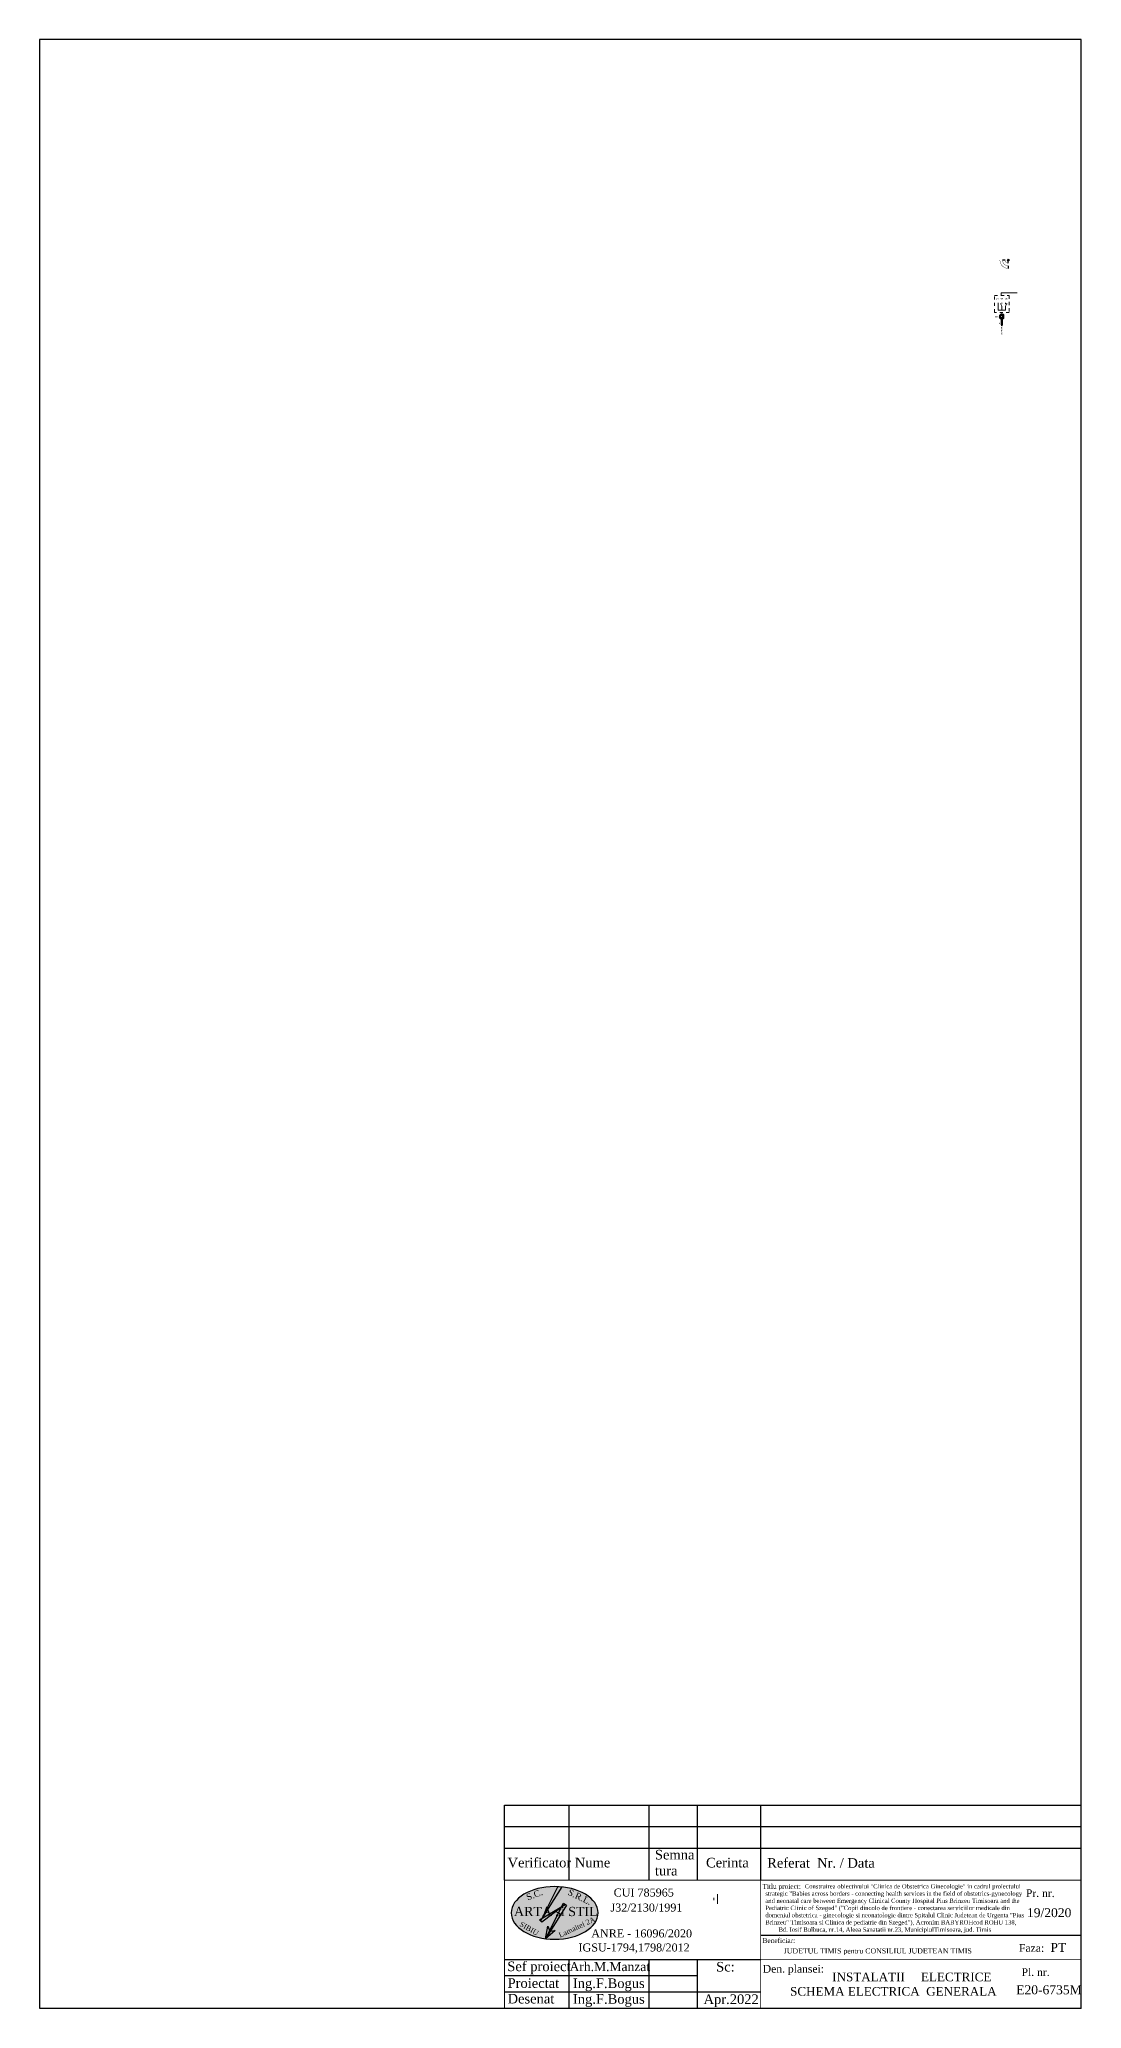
# Model space of a CAD drawing. Extents: x -12085 to 47, y -14993 to 123352.
# Drawn here: x -11979.8 to -11947.3, y -14794.2 to -14732.7 of the extents above; entities that cross this region are included whole.
import ezdxf
from ezdxf.enums import TextEntityAlignment as Align

# ---------------------------------------------------------------- set-up
doc = ezdxf.new("R2010")
doc.units = 0
doc.header["$MEASUREMENT"] = 0
for name, pattern in [('DOT', [0.25, 0, -0.25]), ('Epais', [0]), ('Fin', [0]), ('Moyen', [0]), ('Point', [8, 1, -1, 1, -1, 1, -1, 1, -1])]:
    doc.linetypes.add(name, pattern=pattern)
doc.layers.get('0').update_dxf_attribs({"linetype": 'CONTINUOUS'})
for name, color, linetype in [('A', 1, 'CONTINUOUS'), ('B', 1, 'CONTINUOUS'), ('ELECTRICAL', 7, 'CONTINUOUS'), ('Texte', 7, 'CONTINUOUS'), ('Z _ layout _ CARTUS', 7, 'CONTINUOUS')]:
    doc.layers.add(name, color=color, linetype=linetype)
for name, color, linetype, lineweight in [('Circuite', 7, 'CONTINUOUS', 25), ('delimitari', 210, 'DOT', 15), ('e-note_electrice mici', 250, 'CONTINUOUS', 15), ('ech_carcasa', 201, 'CONTINUOUS', 13)]:
    doc.layers.add(name, color=color, linetype=linetype, lineweight=lineweight)
doc.layers.add('Object_Pen_No__90', color=7, linetype='CONTINUOUS', lineweight=20, true_color=0xff4a04)
doc.layers.add('Slab_Pen_No__111', color=7, linetype='CONTINUOUS', lineweight=5, true_color=0x9e9e9e)
doc.styles.add('Arial', font='arial.ttf')
doc.styles.add('GENERATED_STYLE_1', font='arial.ttf')
doc.styles.add('GENERATED_STYLE_2', font='arial.ttf')

# ---------------------------------------------------------------- blocks, each defined once
blk = doc.blocks.new('K41C0N_K03_0_5_1')
at = {"layer": 'A', "color": 0, "linetype": 'ByBlock', "lineweight": -2}
for p, q in [((0, 0), (0, -1.2)), ((0, -8.8), (-3.8, -1.2)), ((0, -10), (0, -8.8))]:
    blk.add_line(p, q, dxfattribs=at)
at = {"layer": 'A', "color": 80, "linetype": 'Fin', "lineweight": 15, "style": 'Arial', "width": 0.92}
for tag, p in [('$FUNCTION', (-5, 3.7)), ('$LOCATION', (-5, 0)), ('$REPETIQ', (-5, -4.5))]:
    blk.add_attdef(tag, text='', height=2.99, dxfattribs=at).set_placement(p, align=Align.MIDDLE_RIGHT)
at = {"layer": 'A', "color": 10, "linetype": 'Fin', "lineweight": 15, "style": 'Arial', "width": 0.92}
for tag, p in [('$CP:1', (1.2, 1.5)), ('$CP:2', (1.2, -10.8))]:
    blk.add_attdef(tag, text='', height=2.16, dxfattribs=at).set_placement(p, align=Align.MIDDLE_LEFT)
blk.add_attdef('$POS_CROREF_1', text='', height=2.33, dxfattribs=at).set_placement((-5, -8.8), align=Align.MIDDLE_RIGHT)
at = {"layer": 'A', "color": 130, "linetype": 'Fin', "lineweight": 15, "style": 'Arial', "width": 0.69}
for tag, p in [('COMMENT1', (6.2, -2.8)), ('COMMENT2', (6.2, -6.5))]:
    blk.add_attdef(tag, text='', height=2.66, dxfattribs=at).set_placement(p, align=Align.MIDDLE_LEFT)
blk = doc.blocks.new('K42C0N_K03_0_5_1')
at = {"layer": 'A', "color": 0, "linetype": 'ByBlock', "lineweight": -2}
for p, q in [((0, 0), (0, -2.5)), ((0, -8.8), (3.7, -1.2)), ((0, -2.5), (4.5, -2.5)), ((0, -10), (0, -8.8))]:
    blk.add_line(p, q, dxfattribs=at)
at = {"layer": 'A', "color": 80, "linetype": 'Fin', "lineweight": 15, "style": 'Arial', "width": 0.92}
for tag, p in [('$FUNCTION', (-5, 3.7)), ('$LOCATION', (-5, 0)), ('$REPETIQ', (-5, -4.5))]:
    blk.add_attdef(tag, text='', height=2.99, dxfattribs=at).set_placement(p, align=Align.MIDDLE_RIGHT)
at = {"layer": 'A', "color": 10, "linetype": 'Fin', "lineweight": 15, "style": 'Arial', "width": 0.92}
for tag, p in [('$CP:1', (1.2, 1.5)), ('$CP:2', (1.2, -10.8))]:
    blk.add_attdef(tag, text='', height=2.16, dxfattribs=at).set_placement(p, align=Align.MIDDLE_LEFT)
blk.add_attdef('$POS_CROREF_1', text='', height=2.33, dxfattribs=at).set_placement((-5, -8.8), align=Align.MIDDLE_RIGHT)
at = {"layer": 'A', "color": 130, "linetype": 'Fin', "lineweight": 15, "style": 'Arial', "width": 0.69}
for tag, p in [('COMMENT1', (6.2, -2.5)), ('COMMENT2', (6.2, -6.5))]:
    blk.add_attdef(tag, text='', height=2.66, dxfattribs=at).set_placement(p, align=Align.MIDDLE_LEFT)
blk = doc.blocks.new('0SE0102_0SE01_0_5_1')
at = {"layer": 'A', "color": 130, "linetype": 'Moyen', "lineweight": 25}
blk.add_line((0, 0), (0, -0.6), dxfattribs=at)
blk.add_lwpolyline([(0, -3), (1.2, 0), (0, -0.6), (-1.2, 0), (0, -3)], dxfattribs=at)
at = {"layer": 'A', "color": 130, "linetype": 'Fin', "lineweight": 15, "style": 'Arial', "width": 0.92}
for tag, p in [('$CONNECTION_VOLTAGE', (-3, 15)), ('$CON_GAUGE', (2.5, 15)), ('$SIG_NUM', (-3, 2.5))]:
    blk.add_attdef(tag, text='', height=2.33, rotation=90, dxfattribs=at).set_placement(p, align=Align.MIDDLE_LEFT)
at = {"layer": 'A', "color": 80, "linetype": 'Fin', "lineweight": 15, "style": 'Arial', "width": 0.92}
blk.add_attdef('$:[RA]', text='', height=1.99, rotation=90, dxfattribs=at).set_placement((-4, -3), align=Align.MIDDLE_LEFT)
blk.add_attdef('$TAG', text='', height=2.66, rotation=90, dxfattribs=at).set_placement((-0.5, -4.5), align=Align.MIDDLE_RIGHT)
at = {"layer": 'A', "color": 10, "linetype": 'Fin', "lineweight": 15, "style": 'Arial', "width": 0.92}
for tag, height, p in [('$POS_CROREF_1', 2.16, (-0.5, -4.5)), ('$WD:ATRT:W1', 2.33, (3, -4.5))]:
    blk.add_attdef(tag, text='', height=height, rotation=90, dxfattribs=at).set_placement(p, align=Align.MIDDLE_RIGHT)
blk = doc.blocks.new('OF_SD')
at = {"layer": 'B', "color": 80, "linetype": 'Point', "lineweight": 20}
blk.add_line((0, -9.8), (0, -8.6), dxfattribs=at)
at = {"layer": 'B', "color": 253, "linetype": 'Epais', "lineweight": 60}
blk.add_line((0, -11.6), (0, -14.6), dxfattribs=at)
blk.add_lwpolyline([(-0.8, -9.8), (0.7, -9.8), (0.7, -11.6), (-0.8, -11.6), (-0.8, -9.8)], dxfattribs=at)
at = {"layer": 'delimitari'}
blk.add_lwpolyline([(-3.8, 0), (3.8, 0), (3.8, -8.6), (-3.8, -8.6), (-3.8, 0)], dxfattribs=at)
at = {"layer": 'e-note_electrice mici'}
for points in [[(-1.9, -3.8), (-1.9, -3.8), (-1.9, -7.5), (-1.9, -7.5), (-1.9, -3.8)], [(-1.9, -7.5), (1.9, -7.5), (1.9, -7.5), (-1.9, -7.5), (-1.9, -7.5)], [(0, -5.6), (0, -5.6), (0, -7.5), (0, -7.5), (0, -5.6)], [(1.9, -5.6), (1.9, -5.6), (1.9, -7.5), (1.9, -7.5), (1.9, -5.6)]]:
    blk.add_lwpolyline(points, dxfattribs=at)
at = {"layer": 'e-note_electrice mici', "xscale": 0.1875, "yscale": 0.1875, "zscale": 0.375}
for name, p in [('K41C0N_K03_0_5_1', (0, -3.8)), ('K42C0N_K03_0_5_1', (1.9, -3.8))]:
    blk.add_blockref(name, p, dxfattribs=at)
at = {"layer": 'e-note_electrice mici'}
ref = blk.add_blockref('0SE0102_0SE01_0_5_1', (0, -14.6), dxfattribs=dict(at, xscale=0.3, yscale=0.3, zscale=0.3))
ref.add_attrib('$:[RA]', 'Ti24', dxfattribs={"layer": 'B', "color": 80, "linetype": 'Fin', "lineweight": 15, "height": 0.598, "rotation": 90, "style": 'Arial', "width": 0.92}).set_placement((-1.2, -15.5), align=Align.MIDDLE_LEFT)
ref.add_attrib('$REFTEAB00000', 'ACT9 SM', dxfattribs={"layer": 'B', "color": 10, "linetype": 'Fin', "lineweight": 15, "height": 0.648, "rotation": 90, "style": 'Arial', "width": 0.92}).set_placement((-0.1, -16), align=Align.MIDDLE_RIGHT)
at = {"layer": 'e-note_electrice mici', "style": 'Arial', "width": 0.92}
for s, height, p in [('24V', 0.623, (-2.2, -1.6)), ('OF', 0.623, (0, -1.6)), ('SD', 0.623, (2.3, -1.6)), ('Ti24', 0.797, (-2.3, -10.9))]:
    blk.add_text(s, height=height, dxfattribs=at).set_placement(p, align=Align.MIDDLE)
blk = doc.blocks.new('A$C719065E5')
at = {"color": 3, "lineweight": 30}
for p, q in [((0.166, 0.266), (0.086, 0.266)), ((0.266, 0.166), (0.266, 0.239))]:
    blk.add_line(p, q, dxfattribs=at)
at = {"color": 3, "lineweight": 30, "const_width": 0.01, "flags": 128}
for points in [[(0.005, 0.266, 0.414214), (0.266, 0.005)], [(0.086, 0.266, 0.414214), (0.266, 0.086)], [(0.166, 0.266, 0.414214), (0.266, 0.166)]]:
    blk.add_lwpolyline(points, format="xyb", dxfattribs=at)
for points in [[(0.166, 0.266), (0.086, 0.266)], [(0.266, 0.166), (0.266, 0.239)], [(0.266, 0.086), (0.266, 0.005)]]:
    blk.add_lwpolyline(points, dxfattribs=at)
at = {"color": 3, "lineweight": 30, "flags": 128}
blk.add_lwpolyline([(0.266, 0.086), (0.266, 0.005)], dxfattribs=at)
at = {"color": 3, "lineweight": 30}
blk.add_circle((0.266, 0.266), 0.0265, dxfattribs=at)

msp = doc.modelspace()

# ---------------------------------------------------------------- hatches: boundary and pattern name
at = {"layer": 'ELECTRICAL', "linetype": 'Continuous', "true_color": 0x7fd2f5}
h = msp.add_hatch(color=141, dxfattribs=at)
edge = h.paths.add_edge_path()
edge.add_ellipse((-11963.764, -14791.181), major_axis=(-1.357, 0), ratio=0.605763, start_angle=0, end_angle=360, ccw=False)
h.paths.add_polyline_path([(-11963.713, -14791.794), (-11962.572, -14791.261), (-11962.467, -14791.485), (-11963.609, -14792.018)], flags=9)
h.paths.add_polyline_path([(-11964.811, -14791.39), (-11964.221, -14791.727), (-11964.341, -14791.938), (-11964.932, -14791.602)], flags=24)
h.paths.add_polyline_path([(-11963.312, -14790.36), (-11962.568, -14790.713), (-11962.699, -14790.988), (-11963.443, -14790.635)], flags=25)
h.paths.add_polyline_path([(-11964.739, -14790.58), (-11964.206, -14790.379), (-11964.099, -14790.663), (-11964.631, -14790.865)], flags=25)
h.paths.add_polyline_path([(-11965.118, -14790.921), (-11962.435, -14790.921), (-11962.435, -14791.367), (-11965.118, -14791.367)], flags=25)
at = {"layer": 'ELECTRICAL', "linetype": 'Continuous'}
h = msp.add_hatch(color=1, dxfattribs=at)
h.paths.add_polyline_path([(-11963.53, -14790.371), (-11963.663, -14790.359), (-11964.162, -14791.354), (-11964.145, -14791.343)])
h.paths.add_polyline_path([(-11964.162, -14791.354), (-11964.241, -14791.401), (-11964.205, -14791.438)])
h.paths.add_polyline_path([(-11964.145, -14791.343), (-11964.162, -14791.354), (-11964.205, -14791.438)], flags=17)
h.paths.add_polyline_path([(-11963.549, -14791.003), (-11963.536, -14790.976), (-11964.145, -14791.343), (-11964.205, -14791.438), (-11964.168, -14791.474)])
h.paths.add_polyline_path([(-11963.433, -14790.914), (-11963.536, -14790.976), (-11963.549, -14791.003)], flags=17)
h.paths.add_polyline_path([(-11963.433, -14790.914), (-11963.549, -14791.003), (-11963.918, -14791.73), (-11963.911, -14791.747), (-11963.897, -14791.745), (-11963.392, -14790.938), (-11963.487, -14790.88), (-11963.536, -14790.976)])
h.paths.add_polyline_path([(-11963.752, -14791.726), (-11963.897, -14791.745), (-11964.051, -14791.99)])
h.paths.add_polyline_path([(-11963.897, -14791.745), (-11963.911, -14791.747), (-11963.918, -14791.73), (-11964.051, -14791.99)])
h.paths.add_polyline_path([(-11963.918, -14791.73), (-11963.975, -14791.595), (-11964.051, -14791.99)])

# ---------------------------------------------------------------- linework, layer by layer
at = {"layer": 'Circuite', "linetype": 'Continuous', "ltscale": 2}
msp.add_line((-11957.319, -14791.88), (-11947.315, -14791.88), dxfattribs=at)
at = {"layer": 'ech_carcasa'}
msp.add_lwpolyline([(-11949.823, -14740.654), (-11949.824, -14740.567), (-11949.329, -14740.568)], dxfattribs=at)
at = {"layer": 'ELECTRICAL', "linetype": 'Continuous'}
for p, q in [((-11963.663, -14790.359), (-11964.205, -14791.438)), ((-11964.205, -14791.438), (-11963.53, -14790.371)), ((-11963.663, -14790.359), (-11963.53, -14790.371)), ((-11964.241, -14791.401), (-11963.433, -14790.914)), ((-11963.433, -14790.914), (-11964.168, -14791.474)), ((-11964.051, -14791.99), (-11963.487, -14790.88)), ((-11963.392, -14790.938), (-11964.051, -14791.99)), ((-11963.487, -14790.88), (-11963.392, -14790.938)), ((-11964.168, -14791.474), (-11964.241, -14791.401)), ((-11964.051, -14791.99), (-11963.975, -14791.595)), ((-11963.752, -14791.726), (-11964.051, -14791.99)), ((-11963.975, -14791.595), (-11963.911, -14791.747)), ((-11963.911, -14791.747), (-11963.752, -14791.726))]:
    msp.add_line(p, q, dxfattribs=at)
at = {"layer": 'ELECTRICAL', "linetype": 'Continuous', "flags": 128}
msp.add_lwpolyline([(-11979.849, -14794.156), (-11947.331, -14794.156), (-11947.331, -14732.654), (-11979.849, -14732.654)], close=True, dxfattribs=at)
at = {"layer": 'ELECTRICAL', "linetype": 'Continuous', "extrusion": (0, 0, -1)}
msp.add_ellipse((-11963.764, -14791.181), major_axis=(-1.357, 0), ratio=0.605763, dxfattribs=at)
at = {"layer": 'Object_Pen_No__90', "linetype": 'Continuous'}
for p, q in [((-11958.796, -14790.712), (-11958.796, -14790.746)), ((-11958.796, -14790.746), (-11958.796, -14790.779))]:
    msp.add_line(p, q, dxfattribs=at)
at = {"layer": 'Slab_Pen_No__111', "linetype": 'Continuous'}
msp.add_line((-11958.676, -14790.893), (-11958.676, -14790.593), dxfattribs=at)
at = {"layer": 'Texte', "linetype": 'Continuous'}
for p, q in [((-11963.309, -14789.486), (-11963.309, -14787.816)), ((-11960.809, -14789.486), (-11960.809, -14787.816)), ((-11959.309, -14789.486), (-11959.309, -14787.816)), ((-11957.331, -14789.486), (-11957.331, -14787.816)), ((-11963.309, -14790.156), (-11963.309, -14788.486)), ((-11960.809, -14790.156), (-11960.809, -14788.486)), ((-11959.309, -14790.156), (-11959.309, -14788.486)), ((-11957.331, -14790.156), (-11957.331, -14788.486)), ((-11965.331, -14792.633), (-11957.331, -14792.633)), ((-11963.309, -14794.156), (-11963.312, -14792.63)), ((-11960.809, -14794.156), (-11960.809, -14792.633)), ((-11959.309, -14794.171), (-11959.309, -14792.633)), ((-11965.331, -14793.14), (-11959.309, -14793.14)), ((-11965.331, -14793.648), (-11957.331, -14793.648))]:
    msp.add_line(p, q, dxfattribs=at)
at = {"layer": 'Texte', "linetype": 'Continuous', "flags": 128}
for points in [[(-11965.331, -14788.816), (-11965.331, -14787.816), (-11947.331, -14787.816)], [(-11965.331, -14788.816), (-11965.331, -14787.816), (-11947.331, -14787.816)], [(-11965.331, -14789.486), (-11965.331, -14788.486), (-11947.331, -14788.486)], [(-11965.331, -14789.486), (-11965.331, -14788.486), (-11947.331, -14788.486)], [(-11965.331, -14790.156), (-11965.331, -14789.156), (-11947.331, -14789.156)]]:
    msp.add_lwpolyline(points, dxfattribs=at)
at = {"layer": 'Texte', "linetype": 'Continuous'}
for points, const_width in [([(-11949.331, -14794.156), (-11949.331, -14789.179)], 0.01), ([(-11957.331, -14794.156), (-11957.331, -14790.156)], 0.02), ([(-11965.331, -14792.633), (-11957.331, -14792.633)], 0.02), ([(-11957.331, -14792.633), (-11947.331, -14792.633)], 0.02)]:
    msp.add_lwpolyline(points, dxfattribs=dict(at, const_width=const_width))
at = {"layer": 'Texte', "linetype": 'Continuous', "const_width": 0.03}
msp.add_lwpolyline([(-11947.331, -14794.156), (-11965.331, -14794.156), (-11965.331, -14790.156), (-11947.331, -14790.156)], close=True, dxfattribs=at)

# ---------------------------------------------------------------- block references
at = {"layer": 'Circuite', "linetype": 'Continuous', "ltscale": 5}
msp.add_blockref('A$C719065E5', (-11949.868, -14739.814), dxfattribs=at)
at = {"layer": 'ech_carcasa', "xscale": 0.06124987952352967, "yscale": 0.06124987952352967, "zscale": 0.06124987952352967}
msp.add_blockref('OF_SD', (-11949.803, -14740.655), dxfattribs=at)

# ---------------------------------------------------------------- texts
at = {"layer": 'Texte', "linetype": 'Continuous', "attachment_point": 1}
for s, insert, char_height, width in [('\\fTimes New Roman|b0|i0|c0|p18;Semna\\Ptura', (-11960.634, -14789.212), 0.3, 1.9156), ('\\fTimes New Roman|b0|i0|c0|p18;Verificator', (-11965.234, -14789.46), 0.3, 1.9155), ('\\fTimes New Roman|b0|i0|c0|p18;Nume', (-11963.134, -14789.46), 0.3, 1.9156), ('\\fTimes New Roman|b0|i0|c0|p18;Cerinta ', (-11959.038, -14789.461), 0.3, 1.427), ('{\\fTimes New Roman|b0|i0|c0|p18;19/2020}', (-11949.02, -14791.034), 0.28, 2.82872), ('{\\fTimes New Roman|b0|i0|c0|p18;Faza:}', (-11949.268, -14792.157), 0.24, 2.82872), ('{\\fTimes New Roman|b0|i0|c0|p18;  PT}', (-11948.5, -14792.119), 0.28, 2.82872), ('{\\fTimes New Roman|b0|i0|c0|p18;Sef proiect}', (-11965.243, -14792.701), 0.3, 2.03328), ('{\\fTimes New Roman|b0|i0|c0|p18;Arh.M.Manzat}', (-11963.299, -14792.72), 0.28, 2.84653), ('{\\fTimes New Roman|b0|i0|c0|p18;  Sc:}', (-11958.949, -14792.713), 0.3, 1.427), ('{\\fTimes New Roman|b0|i0|c0|p18;                 \\H0.9x; INSTALATII  ^IELECTRICE    \\P       SCHEMA ELECTRICA  GENERALA\\P           }', (-11957.127, -14793.047), 0.3, 9.93439), ('{\\fTimes New Roman|b0|i0|c0|p18;Proiectat}', (-11965.234, -14793.224), 0.3, 1.9155), ('{\\fTimes New Roman|b0|i0|c0|p18;Desenat}', (-11965.234, -14793.711), 0.3, 1.9155), ('{\\fTimes New Roman|b0|i0|c0|p18;Ing.F.Bogus}', (-11963.194, -14793.228), 0.3, 1.9155), ('{\\fTimes New Roman|b0|i0|c0|p18;Ing.F.Bogus}', (-11963.193, -14793.72), 0.3, 1.9155), ('{\\fTimes New Roman|b0|i0|c0|p18;Apr.2022}', (-11959.116, -14793.727), 0.3, 3.06959), ('{\\fTimes New Roman|b0|i0|c0|p18; E20-6735M}', (-11949.461, -14793.444), 0.28, 2.82872)]:
    msp.add_mtext(s, dxfattribs=dict(at, insert=insert, char_height=char_height, width=width))
at = {"layer": 'Texte', "attachment_point": 1}
for s, insert, char_height, width in [('\\fTimes New Roman|b0|i0|c0|p18;Referat  Nr. / Data', (-11957.129, -14789.47), 0.3, 4.0017), ('{\\fTimes New Roman|b0|i0|c0|p18;        CUI 785965 \\H1.1x; }', (-11962.677, -14790.42), 0.25, 8.43787), ('{\\fTimes New Roman|b0|i0|c0|p18;                        \\H1.38x;      \\H0.97826x;Construirea obiectivului "Clinica de Obstetrica Ginecologie" in cadrul proiectului\\Pstrategic "Babies across borders - connecting health services in the field of obstetrics-gynecology and neonatal care between Emergency Clinical County Hospital Pius Brinzeu Timisoara and the Pediatric Clinic of Szeged" ("Copii dincolo de frontiere - conectarea serviciilor medicale din domeniul obstetrica - ginecologie si neonatologie dintre Spitalul Clinic Judetean de Urgenta "Pius Brinzeu" Timisoara si Clinica de pediatrie din Szeged"), Acronim BABYROHcod ROHU 138, \\P        Bd. Iosif Bulbuca, nr.14, Aleea Sanatatii nr.23, MunicipiulTimisoara, jud. Timis}', (-11957.187, -14790.284), 0.1, 7.97582), ('{\\fTimes New Roman|b0|i0|c0|p18;Pr. nr.}', (-11949.053, -14790.445), 0.24, 3.3772), ('{\\fTimes New Roman|b0|i0|c0|p18;ARTA si STIL }', (-11965.033, -14790.993), 0.288, 6.16224), ('\\pt2.25;{\\fTimes New Roman|b0|i0|c0|p18;J32/2130/1991}', (-11962.02, -14790.889), 0.25, 8.43787), ('\\pt3;{\\fTimes New Roman|b0|i0|c0|p18;ANRE - 16096/2020}', (-11962.621, -14791.697), 0.25, 8.43787), ('{\\fTimes New Roman|b0|i0|c0|p18;IGSU-1794,1798/2012}', (-11963.02, -14792.137), 0.25, 8.43787), ('{\\fTimes New Roman|b0|i0|c0|p18;JUDETUL TIMIS pentru CONSILIUL JUDETEAN TIMIS}', (-11956.612, -14792.289), 0.16, 6.048), ('{\\fTimes New Roman|b0|i0|c0|p18;Den. plansei:   }', (-11957.268, -14792.807), 0.24, 3.12454), ('{\\fTimes New Roman|b0|i0|c0|p18;Pl. nr.}', (-11949.188, -14792.912), 0.24, 1.87554)]:
    msp.add_mtext(s, dxfattribs=dict(at, insert=insert, char_height=char_height, width=width))
at = {"layer": 'Texte', "width": 6.16224, "attachment_point": 1}
for s, insert, char_height, rotation in [('{\\fTimes New Roman|b0|i0|c0|p18;S.C.}', (-11964.675, -14790.609), 0.2, 20.71465), ('{\\fTimes New Roman|b0|i0|c0|p18;S.R.L.}', (-11963.289, -14790.426), 0.2, 334.59255), ('{\\fTimes New Roman|b0|i0|c0|p18;SIBIU}', (-11964.796, -14791.444), 0.16, 330.29132), ('{\\fTimes New Roman|b0|i0|c0|p18;Lamaitei 2A}', (-11963.66, -14791.813), 0.16, 25.02146)]:
    msp.add_mtext(s, dxfattribs=dict(at, insert=insert, char_height=char_height, rotation=rotation))
at = {"layer": 'Z _ layout _ CARTUS', "color": 7, "linetype": 'Continuous', "lineweight": 35, "insert": (-11957.279, -14790.28), "char_height": 0.15, "width": 8.26, "attachment_point": 1, "line_spacing_factor": 1.034871, "style": 'GENERATED_STYLE_2'}
msp.add_mtext('\\A1;\\pt2.25;{\\fTimes New Roman|b0|i0|c0|p18;Titlu proiect:\\H0.99999x;   }', dxfattribs=at)
at = {"layer": 'Z _ layout _ CARTUS', "color": 7, "linetype": 'Continuous', "lineweight": 35, "insert": (-11957.275, -14791.969), "char_height": 0.15, "attachment_point": 1, "style": 'GENERATED_STYLE_1'}
msp.add_mtext('\\A1;{\\fTimes New Roman|b0|i0|c0|p18;Beneficiar:}', dxfattribs=at)

doc.saveas('drawing.dxf')
